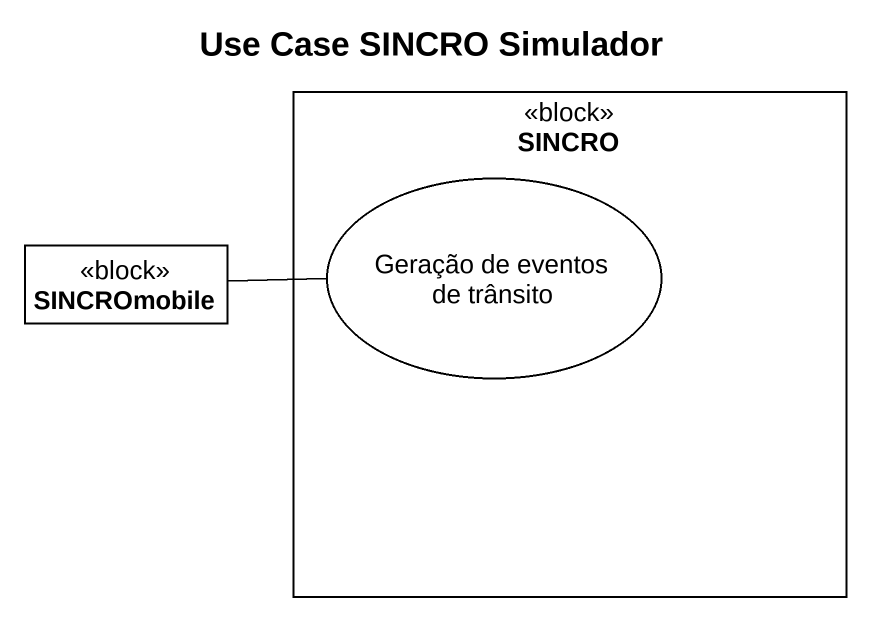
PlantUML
@startuml
title Use Case SINCRO Simulador
allowmixing
hide circle
hide empty members
rectangle SINCRO <<block>> {
  usecase "Geração de eventos de trânsito" as Geração_de_eventos_de
}
class SINCROmobile <<block>>
SINCROmobile -right- Geração_de_eventos_de
@enduml
